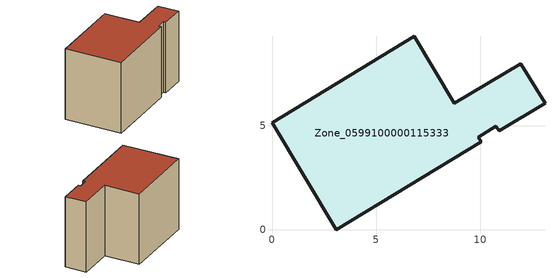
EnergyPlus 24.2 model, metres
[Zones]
Zone_0599100000115333
 floor ground (C_G): 10.76,4.97 9.9,4.44 10.05,4.22 3.08,0 0,5.14 6.84,9.28 8.76,6.07 11.95,7.98 13.11,6.08 10.9,4.74 z3.22
 wall outside (C_F): 8.76,6.07 6.84,9.28 0,5.14 3.08,0 10.05,4.22 9.9,4.44 10.76,4.97 10.9,4.74 13.11,6.08 11.95,7.98 8.76,6.07 z3.22:10.8
 roof outside (C_R): 9.9,4.44 10.76,4.97 10.9,4.74 13.11,6.08 11.95,7.98 8.76,6.07 6.84,9.28 0,5.14 3.08,0 10.05,4.22 z10.8
[BUILDING]
Pand.0599100000115333: North Axis=0; Terrain=City; Loads Convergence Tolerance Value=0.04; Temperature Convergence Tolerance Value=0.4; Solar Distribution=FullExterior; Maximum Number of Warmup Days=25; Minimum Number of Warmup Days=1
[Site:Location]
Rotterdam.The.Hague.AP_ZH_NLD Design_Conditions: Latitude=51.96; Longitude=4.45; Time Zone=1; Elevation=-4.5
[SITE:GROUNDTEMPERATURE:BUILDINGSURFACE]
18, 18, 18, 18, 18, 18, 18, 18, 18, 18, 18, 18
[MATERIAL] Thermal Absorptance=0.9; Solar Absorptance=0.7; Visible Absorptance=0.7
Name | Roughness | Thickness | Conductivity | Density | Specific Heat
G.TI.1946-1964 | MediumSmooth | 0.15 | 1 | 540 | 1210
F.TI.1946-1964 | Rough | 0.3 | 0.857143 | 1920 | 840
R.TI.1946-1964 | MediumRough | 0.2 | 0.277778 | 1500 | 1000
[CONSTRUCTION]
C_G: G.TI.1946-1964
C_F: F.TI.1946-1964
C_R: R.TI.1946-1964
[ZONE]
Zone_0599100000115333: Type=1; Multiplier=1; Ceiling Height=Autocalculate; Volume=Autocalculate; Floor Area=autocalculate; Part of Total Floor Area=Yes
[ZONEINFILTRATION:DESIGNFLOWRATE]
Infil_Zone_0599100000115333: Zone or ZoneList or Space or SpaceList=Zone_0599100000115333; Schedule=AlwaysOn; Design Flow Rate Calculation Method=Flow/Area; Flow Rate per Floor Area=0.003; Constant Term Coefficient=1; Temperature Term Coefficient=0; Velocity Term Coefficient=0; Velocity Squared Term Coefficient=0
[HVACTEMPLATE:ZONE:IDEALLOADSAIRSYSTEM]
Zone_0599100000115333: Maximum Heating Supply Air Temperature=50; Minimum Cooling Supply Air Temperature=13; Maximum Heating Supply Air Humidity Ratio=0.0156; Minimum Cooling Supply Air Humidity Ratio=0.0077; Heating Limit=NoLimit; Cooling Limit=NoLimit; Dehumidification Control Type=ConstantSensibleHeatRatio; Cooling Sensible Heat Ratio=0.7; Dehumidification Setpoint=60; Humidification Control Type=None; Humidification Setpoint=30; Outdoor Air Method=None; Outdoor Air Flow Rate per Person=0.00944; Outdoor Air Flow Rate per Zone Floor Area=0; Outdoor Air Flow Rate per Zone=0; Demand Controlled Ventilation Type=None; Outdoor Air Economizer Type=NoEconomizer; Heat Recovery Type=None; Sensible Heat Recovery Effectiveness=0.7; Latent Heat Recovery Effectiveness=0.65
[ZONECONTROL:THERMOSTAT]
ThermostatControl_Zone_0599100000115333: Zone or ZoneList=Zone_0599100000115333; Control Type Schedule=DualSetpointControlType; Control 1=Thermostat_Zone_0599100000115333; Temperature Difference Between Cutout And Setpoint=0
[THERMOSTATSETPOINT:DUALSETPOINT]
Thermostat_Zone_0599100000115333: Heating Setpoint Temperature Schedule=HeatingSetpoint_Zone_0599100000115333; Cooling Setpoint Temperature Schedule=CoolingSetpoint_Zone_0599100000115333
[SCHEDULE:COMPACT]
HeatingSetpoint_Zone_0599100000115333: Through: 12/31, For: AllDays, Until: 24:00, 21
CoolingSetpoint_Zone_0599100000115333: Through: 12/31, For: AllDays, Until: 24:00, 24
DualSetpointControlType: Through: 12/31, For: AllDays, Until: 24:00, 4
AlwaysOn: Through: 12/31, For: AllDays, Until: 24:00, 1
